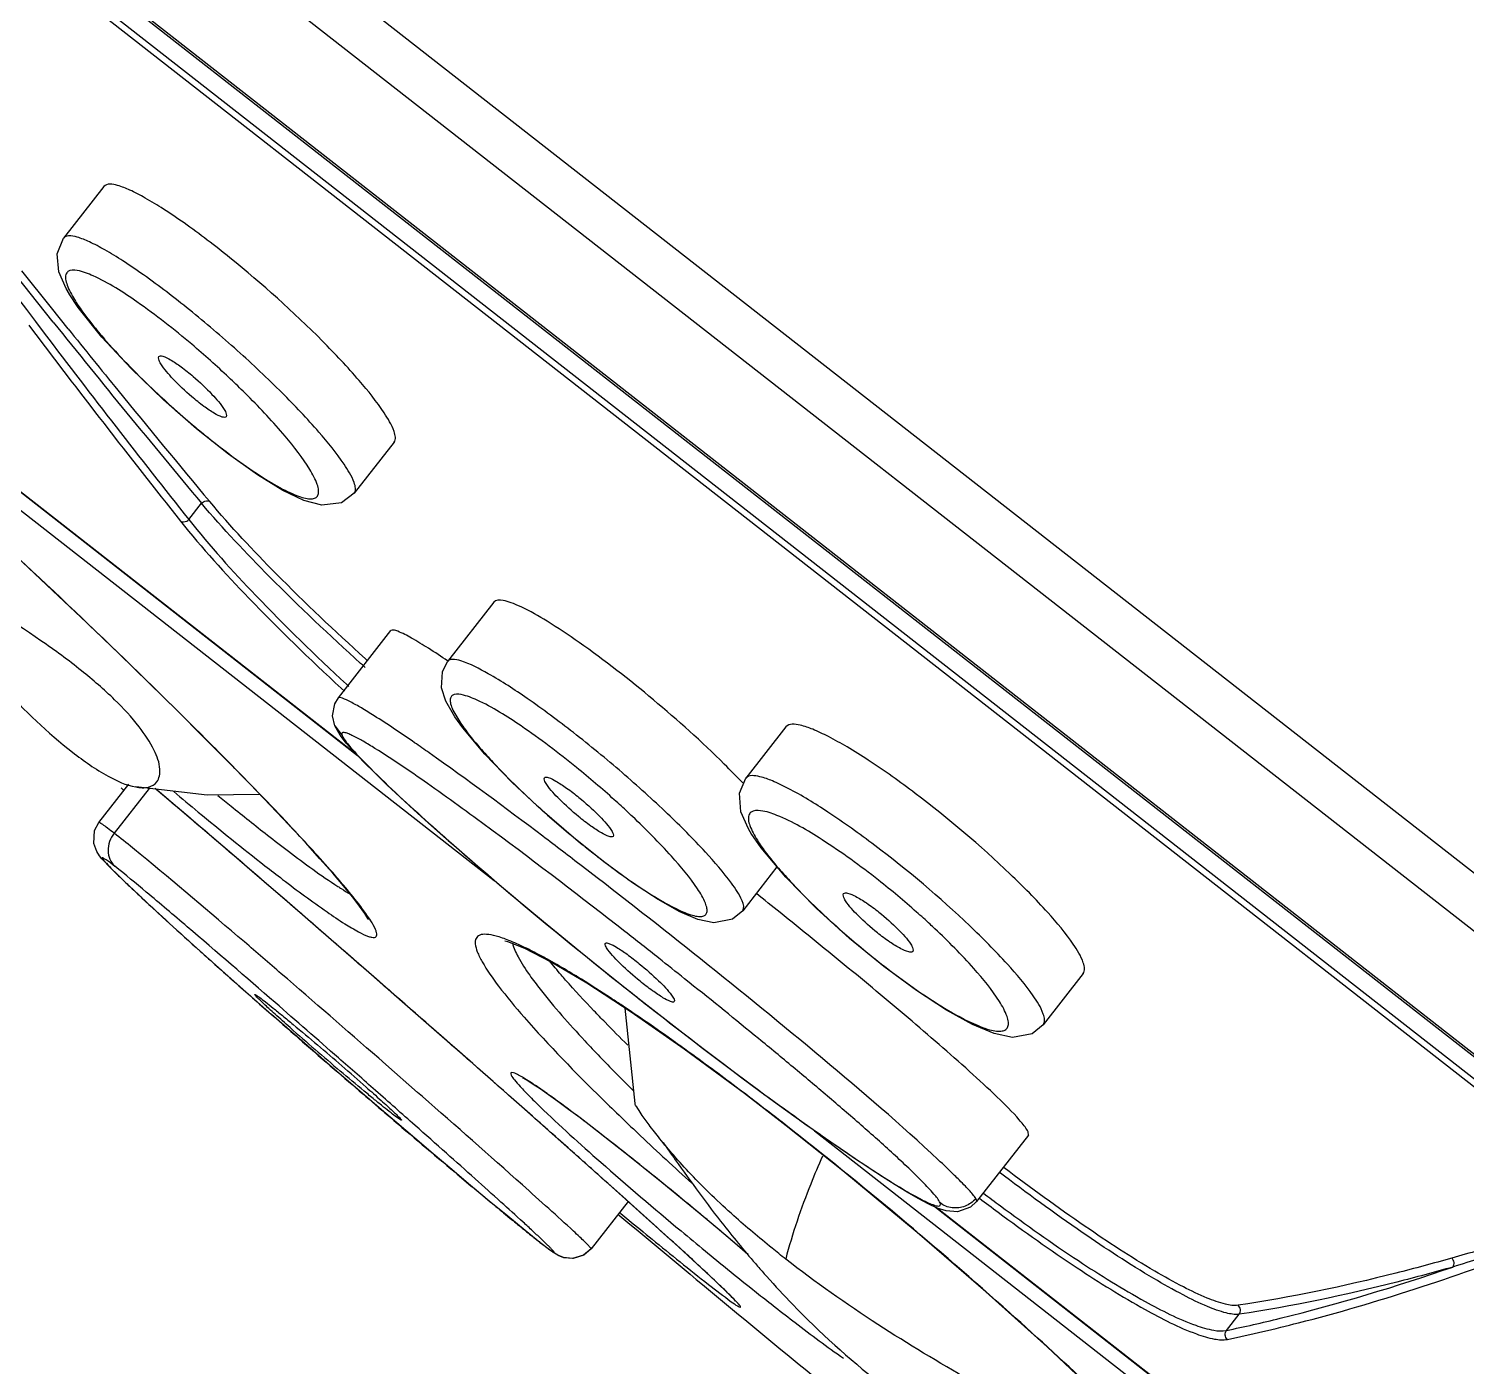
# Model space of a CAD drawing. Header units: millimetres. Extents: x 601 to 1195, y -13 to 407.
# Drawn here: x 1025.34 to 1033.72, y 290.3 to 298.09 of the extents above; entities that cross this region are included whole.
import ezdxf

# ---------------------------------------------------------------- set-up
doc = ezdxf.new("R2010")
doc.units = ezdxf.units.MM
doc.header["$LTSCALE"] = 0.1

msp = doc.modelspace()

# ---------------------------------------------------------------- linework, layer by layer
for p, q in [((1064.1117, 269.4663), (1007.5154, 313.6841)), ((1063.9472, 269.2558), (1007.2641, 313.5415)), ((1062.1848, 269.9169), (1008.2817, 312.0306)), ((1008.1813, 311.9199), (1062.093, 269.7994)), ((1008.3186, 311.9882), (1062.1782, 269.9085)), ((1008.4317, 311.7709), (1061.9467, 269.9604)), ((1021.718, 298.0837), (1028.0567, 293.1314)), ((1022.0873, 297.901), (1027.26, 293.8596)), ((1027.2543, 293.8656), (1022.1526, 297.8515)), ((1025.7807, 297.1742), (1025.5467, 296.8747)), ((1025.5467, 296.8747), (1025.5465, 296.8744)), ((1025.4759, 296.4674), (1025.3041, 296.6832)), ((1025.5614, 296.5809), (1025.519, 296.6781)), ((1025.4415, 296.4407), (1025.2696, 296.6565)), ((1025.5807, 296.5477), (1025.5614, 296.5809)), ((1025.4858, 296.3853), (1025.4415, 296.4407)), ((1025.5727, 296.3466), (1025.4759, 296.4674)), ((1026.3219, 295.7639), (1026.1292, 295.9328)), ((1027.4728, 295.6854), (1027.2408, 295.3884)), ((1026.2761, 295.2349), (1026.3501, 295.3295)), ((1027.2406, 295.3882), (1027.1657, 295.3317)), ((1027.2406, 295.3882), (1027.2408, 295.3884)), ((1028.0543, 294.7536), (1027.7846, 294.4085)), ((1027.1478, 294.1952), (1027.4544, 294.5876)), ((1027.3184, 294.4111), (1027.3032, 294.4248)), ((1027.7846, 294.4085), (1027.7846, 294.4084)), ((1027.2878, 294.3878), (1027.2779, 294.3968)), ((1027.3043, 294.3729), (1027.2878, 294.3878)), ((1027.1643, 294.2519), (1027.183, 294.2347)), ((1027.195, 294.275), (1027.2084, 294.2626)), ((1026.2245, 294.1061), (1026.1873, 294.1428)), ((1027.1277, 294.0323), (1027.1147, 294.0918)), ((1027.8277, 294.0843), (1027.8183, 294.0987)), ((1027.1575, 293.9792), (1027.1277, 294.0324)), ((1027.1277, 294.0323), (1027.1693, 293.9764)), ((1029.7567, 294.0263), (1029.5231, 293.7274)), ((1025.7519, 293.4693), (1025.9259, 293.6921)), ((1026.0447, 293.6674), (1025.8413, 293.4071)), ((1026.3838, 293.6283), (1025.9669, 293.6764)), ((1026.1723, 293.5892), (1026.0854, 293.6627)), ((1026.7521, 293.5693), (1026.6335, 293.6924)), ((1029.5231, 293.7274), (1029.5229, 293.7271)), ((1026.6901, 293.6336), (1026.3838, 293.6283)), ((1026.8595, 293.4558), (1026.7521, 293.5693)), ((1028.5176, 293.3815), (1028.3357, 293.5386)), ((1029.5377, 293.4328), (1029.4941, 293.532)), ((1026.9557, 293.3521), (1026.8595, 293.4558)), ((1029.5583, 293.3984), (1029.5377, 293.4328)), ((1028.6956, 293.2397), (1028.5176, 293.3815)), ((1029.7043, 293.211), (1029.5044, 292.9551)), ((1026.0312, 293.0036), (1025.9511, 293.0785)), ((1026.1231, 292.9187), (1026.0312, 293.0036)), ((1027.1056, 292.7867), (1026.8785, 292.9835)), ((1026.2268, 292.8242), (1026.1231, 292.9187)), ((1029.5043, 292.955), (1029.5044, 292.9551)), ((1026.3422, 292.72), (1026.2268, 292.8242)), ((1027.3251, 292.5956), (1027.1056, 292.7867)), ((1030.3267, 292.6315), (1030.1273, 292.7944)), ((1026.4691, 292.6064), (1026.3422, 292.72)), ((1026.6077, 292.4834), (1026.4691, 292.6064)), ((1027.5361, 292.4113), (1027.3251, 292.5956)), ((1028.7895, 292.5284), (1028.6722, 292.6222)), ((1031.489, 292.5891), (1031.2565, 292.2915)), ((1026.7583, 292.3507), (1026.6077, 292.4834)), ((1028.8552, 292.3653), (1028.5959, 292.5339)), ((1028.9104, 292.4327), (1028.7895, 292.5284)), ((1029.1933, 292.5371), (1029.1656, 292.5592)), ((1027.7382, 292.2343), (1027.5361, 292.4113)), ((1028.8079, 292.3992), (1028.7937, 292.4087)), ((1029.0329, 292.3367), (1028.9104, 292.4327)), ((1026.9212, 292.2082), (1026.7583, 292.3507)), ((1028.8768, 291.8322), (1028.8202, 292.388)), ((1029.1638, 292.1497), (1028.8552, 292.3653)), ((1027.9308, 292.0652), (1027.7382, 292.2343)), ((1031.2564, 292.2913), (1031.1913, 292.2387)), ((1031.2564, 292.2913), (1031.2565, 292.2915)), ((1027.097, 292.0554), (1026.9212, 292.2082)), ((1027.4252, 292.0589), (1027.3829, 292.0959)), ((1027.61, 291.8971), (1027.4252, 292.0589)), ((1028.1133, 291.9043), (1027.9308, 292.0652)), ((1027.2861, 291.8923), (1027.097, 292.0554)), ((1027.6379, 291.8727), (1027.61, 291.8971)), ((1028.2855, 291.7522), (1028.1133, 291.9043)), ((1028.2486, 291.785), (1028.1398, 291.8812)), ((1027.4376, 291.7625), (1027.4471, 291.7543)), ((1028.4469, 291.6092), (1028.2855, 291.7522)), ((1030.0873, 291.4408), (1029.7585, 291.7025)), ((1029.9233, 291.673), (1037.2456, 285.9522)), ((1031.1696, 291.647), (1030.868, 291.261)), ((1031.1695, 291.6471), (1031.1674, 291.6679)), ((1028.6682, 291.4123), (1028.4469, 291.6092)), ((1027.8279, 291.4315), (1027.8408, 291.4206)), ((1028.8015, 291.2932), (1028.6682, 291.4123)), ((1028.8366, 291.2617), (1028.6213, 290.9861)), ((1028.9232, 291.184), (1028.8015, 291.2932)), ((1028.8511, 291.249), (1028.8225, 291.2746)), ((1030.6386, 291.2234), (1030.586, 291.2476)), ((1030.6277, 291.2284), (1036.6437, 286.5283)), ((1036.6415, 286.5315), (1030.6325, 291.2263)), ((1030.868, 291.261), (1030.8323, 291.2277)), ((1028.1102, 291.196), (1028.1482, 291.1647)), ((1028.7878, 291.1965), (1028.7933, 291.1919)), ((1028.7933, 291.1919), (1028.8399, 291.1536)), ((1029.0327, 291.0851), (1028.9232, 291.184)), ((1029.1299, 290.9968), (1029.0327, 291.0851)), ((1028.3381, 291.0113), (1028.334, 291.0146)), ((1029.2147, 290.9192), (1029.1299, 290.9968)), ((1029.2872, 290.8522), (1029.2147, 290.9192)), ((1029.3477, 290.7954), (1029.2872, 290.8522)), ((1029.3736, 290.7708), (1029.3477, 290.7954)), ((1029.4631, 290.681), (1029.4566, 290.6883)), ((1032.3236, 290.5101), (1032.3975, 290.6047))]:
    msp.add_line(p, q)
for points in [[(1025.519, 296.6781), (1025.5088, 296.7832), (1025.5465, 296.8744)], [(1025.7702, 296.2976), (1025.6317, 296.4709), (1025.5797, 296.5493)], [(1026.6335, 293.6924), (1026.5037, 293.8251), (1026.3626, 293.9674), (1026.21, 294.1193), (1026.0457, 294.2808), (1025.8697, 294.4519), (1025.6819, 294.6324), (1025.4824, 294.8219), (1025.2714, 295.02), (1025.0495, 295.2261), (1024.8173, 295.4389), (1024.5761, 295.657), (1024.3281, 295.8781), (1024.0761, 296.0989), (1023.8243, 296.3152)], [(1026.1292, 295.9328), (1025.9409, 296.1142), (1025.7702, 296.2976)], [(1026.825, 295.4046), (1026.6773, 295.4951), (1026.5074, 295.6162), (1026.3219, 295.7639)], [(1027.1657, 295.3317), (1027.0518, 295.3182), (1026.9465, 295.3465), (1026.825, 295.4046)], [(1027.7497, 294.2548), (1027.7539, 294.3483), (1027.7846, 294.4084)], [(1027.8183, 294.0987), (1027.7748, 294.177), (1027.7497, 294.2548)], [(1027.1147, 294.0918), (1027.1279, 294.1619), (1027.1478, 294.1952)], [(1028.0015, 293.8679), (1027.8725, 294.0217), (1027.827, 294.0854)], [(1027.36, 293.758), (1027.2959, 293.822), (1027.2402, 293.8804), (1027.1939, 293.9324), (1027.1575, 293.9792)], [(1028.3357, 293.5386), (1028.1599, 293.7037), (1028.0015, 293.8679)], [(1028.6722, 292.6222), (1028.5591, 292.7136), (1028.4498, 292.8029), (1028.3438, 292.8902), (1028.2407, 292.976), (1028.1401, 293.0605), (1028.0417, 293.1441), (1027.9456, 293.2266), (1027.8519, 293.3079), (1027.761, 293.3879), (1027.673, 293.4664), (1027.5883, 293.543), (1027.5073, 293.6176), (1027.4309, 293.6895), (1027.36, 293.758)], [(1029.4941, 293.532), (1029.4856, 293.6411), (1029.5229, 293.7271)], [(1026.8785, 292.9835), (1026.6453, 293.1848), (1026.5272, 293.2863), (1026.4085, 293.388), (1026.29, 293.4892), (1026.1723, 293.5892)], [(1025.8542, 293.1715), (1025.8284, 293.197), (1025.806, 293.2198), (1025.7867, 293.24), (1025.7703, 293.2583), (1025.7557, 293.2761), (1025.7399, 293.3002), (1025.7225, 293.348), (1025.7271, 293.4224), (1025.7519, 293.4693)], [(1029.7549, 293.1507), (1029.6113, 293.3218), (1029.5572, 293.4001)], [(1027.3237, 292.9017), (1027.3188, 292.9112), (1027.3013, 292.9398), (1027.2716, 292.9819), (1027.2305, 293.0356), (1027.1783, 293.0997), (1027.1151, 293.174), (1027.0409, 293.2581), (1026.9557, 293.3521)], [(1029.0112, 293.0208), (1028.8618, 293.1186), (1028.6956, 293.2397)], [(1025.9511, 293.0785), (1025.9156, 293.1121), (1025.8833, 293.1432), (1025.8542, 293.1715)], [(1030.1273, 292.7944), (1029.932, 292.9709), (1029.7549, 293.1507)], [(1029.3372, 292.8852), (1029.2423, 292.9053), (1029.138, 292.9499), (1029.0112, 293.0208)], [(1029.5044, 292.955), (1029.4443, 292.9058), (1029.3372, 292.8852)], [(1028.5959, 292.5339), (1028.3889, 292.656), (1028.235, 292.7345), (1028.1356, 292.7734), (1028.1187, 292.7781)], [(1030.8447, 292.2922), (1030.6931, 292.3761), (1030.5182, 292.4904), (1030.3267, 292.6315)], [(1030.463, 291.3156), (1030.3935, 291.3577), (1030.3196, 291.4044), (1030.2415, 291.4551), (1030.1599, 291.5095), (1030.0748, 291.5674), (1029.9868, 291.6283), (1029.8959, 291.6923), (1029.8022, 291.7592), (1029.7053, 291.8293), (1029.6046, 291.903), (1029.4996, 291.9808), (1029.3897, 292.0632), (1029.2745, 292.1505), (1029.1549, 292.2421), (1029.0329, 292.3367)], [(1031.1913, 292.2387), (1031.0776, 292.2177), (1030.9693, 292.24), (1030.8447, 292.2922)], [(1029.7585, 291.7025), (1029.5143, 291.8905), (1029.1638, 292.1497)], [(1028.8171, 291.5459), (1028.7016, 291.6367), (1028.6276, 291.6939), (1028.5565, 291.7482), (1028.4894, 291.7984), (1028.4277, 291.8438), (1028.3724, 291.8834), (1028.3242, 291.917), (1028.2838, 291.944), (1028.2519, 291.9642), (1028.2291, 291.9775), (1028.2238, 291.9804)], [(1027.488, 291.7193), (1027.3856, 291.8069), (1027.2861, 291.8923)], [(1028.3382, 291.0112), (1028.3228, 291.0234), (1028.236, 291.0929), (1028.135, 291.1755), (1028.0277, 291.2643), (1027.9186, 291.3553), (1027.8093, 291.447), (1027.7005, 291.5388), (1027.5932, 291.6298), (1027.488, 291.7193)], [(1029.1423, 291.2831), (1029.0333, 291.3723), (1028.9245, 291.4603), (1028.8171, 291.5459)], [(1031.2782, 290.4143), (1030.9221, 290.7349), (1030.5219, 291.0808), (1030.0873, 291.4408)], [(1030.586, 291.2476), (1030.5275, 291.2786), (1030.463, 291.3156)], [(1029.5352, 290.9528), (1029.4587, 291.0183), (1029.3561, 291.1052), (1029.2503, 291.1937), (1029.1423, 291.2831)], [(1030.8323, 291.2277), (1030.7566, 291.2006), (1030.6905, 291.2061), (1030.6386, 291.2234)], [(1028.6213, 290.986), (1028.5772, 290.9479), (1028.5131, 290.9286), (1028.4596, 290.9344), (1028.4269, 290.9479), (1028.4068, 290.9602), (1028.3871, 290.974), (1028.3625, 290.9924), (1028.3381, 291.0113)], [(1028.6213, 290.9861), (1028.5793, 290.9492), (1028.5162, 290.9288), (1028.4625, 290.9336), (1028.4289, 290.9469)], [(1029.4566, 290.6883), (1029.4467, 290.6987), (1029.4332, 290.7126), (1029.4164, 290.7293), (1029.3965, 290.7488), (1029.3736, 290.7708)], [(1031.8466, 289.87), (1031.5864, 290.1252), (1031.2782, 290.4143)]]:
    msp.add_lwpolyline(points)
for centre, radius, start, end in [((918.3012, 98.9997), 246.2636, 53.257201, 66.78807), ((1074.5453, 333.5439), 61.6242, 214.591327, 217.160286), ((1073.588, 332.8549), 60.4893, 217.101134, 218.468484), ((1077.6561, 338.2069), 66.8639, 218.716934, 219.886154), ((1077.8206, 338.3104), 67.0135, 218.770297, 219.164765), ((1073.6115, 332.8448), 60.4577, 217.166838, 218.468615), ((1022.8099, 292.1359), 5.395, 46.71093, 49.78267), ((1022.9812, 292.3166), 5.146, 45.42997, 46.71977), ((1077.6071, 338.1362), 66.7379, 219.164549, 219.88669), ((1029.7874, 299.9155), 5.4056, 226.7137, 229.77841), ((1023.1525, 292.4911), 4.9015, 44.9749, 45.42511), ((1029.5974, 299.6906), 5.1112, 229.77717, 230.8148), ((1003.5736, 271.209), 32.2077, 44.67077, 45.3097), ((1007.1926, 274.7888), 27.1174, 44.3451, 44.66756), ((1010.284, 277.8067), 22.7971, 43.90303, 44.35166), ((1024.8541, 289.2618), 5.8364, 48.0433, 50.88287), ((1026.1227, 290.483), 4.6682, 43.57264, 45.45315), ((1129.6089, 411.7173), 157.1438, 228.694103, 228.700833), ((1012.5546, 279.9919), 19.6458, 43.58618, 43.90308), ((1025.038, 289.4655), 5.562, 46.95157, 48.04951), ((1014.3459, 281.6971), 17.1727, 43.28543, 43.58578), ((1032.2496, 297.8859), 5.8477, 228.04443, 230.87746), ((1025.205, 289.6448), 5.3169, 46.5405, 46.94786), ((1015.5757, 282.8562), 15.4827, 43.10592, 43.2833), ((1032.0574, 297.6493), 5.5428, 230.87528, 231.83408), ((1031.9187, 297.4733), 5.3187, 231.83697, 232.22164), ((999.5755, 255.4762), 47.5898, 51.41185, 52.46367), ((1027.1261, 289.1143), 5.1185, 48.49565, 51.73234), ((998.5072, 254.0771), 49.8506, 51.23212, 51.43532), ((1027.2872, 289.2956), 4.876, 47.26038, 48.50212), ((1000.6829, 256.8466), 45.68, 51.6658, 51.9816), ((1033.472, 296.688), 5.1305, 228.48036, 231.70568), ((1027.4306, 289.4513), 4.6643, 46.78995, 47.25631), ((908.1582, 155.9207), 181.3307, 48.572455, 48.978385), ((1026.5802, 289.4425), 3.6913, 60.34064, 61.28604), ((1000.907, 257.129), 45.3194, 51.42474, 51.66662), ((1033.3092, 296.4813), 4.8674, 231.70226, 232.8411), ((946.234, 199.1692), 123.3715, 48.870654, 49.219742), ((1047.4982, 316.0399), 30.0453, 231.48328, 231.96681), ((945.3398, 198.7739), 124.105, 48.761662, 48.988369), ((1023.0431, 283.7848), 10.3654, 55.90169, 56.20968), ((1069.2585, 340.755), 64.4146, 228.713571, 229.146409), ((1022.4957, 282.9773), 11.341, 55.36591, 55.89843), ((1021.2285, 281.1505), 13.5642, 54.46059, 55.3474), ((1040.3798, 307.6052), 20.4362, 228.60468, 229.69071), ((1036.3557, 299.8067), 10.7166, 224.42455, 225.42417), ((1013.8217, 276.6275), 20.3971, 48.60344, 49.65557), ((1035.1133, 298.2812), 8.924, 222.97341, 224.6326), ((1020.2358, 279.7586), 15.2738, 54.08349, 54.46525), ((937.4154, 189.7246), 136.1335, 48.64328, 48.76431), ((1018.5953, 277.5098), 18.0574, 52.91169, 54.05353), ((1072.6256, 344.6356), 69.5523, 229.139501, 229.321243), ((1037.2018, 300.323), 11.8447, 224.56344, 225.27042), ((948.8674, 202.7228), 118.8101, 48.498737, 48.646918), ((1026.5527, 289.3484), 3.1212, 55.15952, 56.04447), ((1017.1862, 275.6406), 20.3983, 52.57187, 52.92064), ((1073.175, 345.2745), 70.395, 229.321008, 229.479009), ((1023.8863, 285.618), 7.7068, 53.42258, 53.7985), ((1023.042, 284.4799), 9.1239, 53.10914, 53.42383), ((1039.6669, 303.052), 15.6801, 225.55175, 226.68067), ((1016.3704, 274.5757), 21.7397, 51.99723, 52.5704), ((1068.2538, 339.4957), 62.8047, 229.477993, 229.933468), ((935.2585, 186.5954), 140.3995, 48.392448, 48.522545), ((1020.709, 281.3898), 12.9958, 52.16907, 53.06086), ((1019.0197, 279.2086), 15.7547, 51.99919, 52.18223), ((1042.7604, 306.3208), 20.1806, 226.65784, 227.81286), ((955.4627, 209.3368), 109.9794, 48.258157, 48.39559), ((1056.8971, 325.9968), 45.164, 229.95784, 230.32027), ((972.1493, 228.0331), 84.9196, 48.135272, 48.260347), ((1038.6308, 301.526), 12.8068, 232.91081, 233.46529), ((1047.7209, 314.953), 30.8055, 230.34043, 230.46127), ((1013.5636, 272.3463), 24.5217, 49.35771, 50.3334), ((1038.8955, 301.8558), 13.2668, 232.85766, 233.44092), ((1040.3169, 305.963), 19.1589, 230.56915, 230.84527), ((1129.6089, 411.7173), 157.1438, 230.084915, 230.618586), ((1036.3533, 301.1007), 12.8858, 230.86046, 231.00702), ((1033.5795, 297.671), 8.4749, 230.99241, 231.57225), ((1045.3531, 310.5229), 25.3051, 230.1709, 230.58284), ((1034.6304, 295.2515), 6.6678, 218.24381, 220.91057), ((1031.0382, 294.4744), 4.3912, 231.6254, 231.98878), ((1044.1806, 309.0932), 23.4562, 230.57815, 231.41564), ((1034.0614, 294.7666), 5.9202, 220.97066, 221.7364), ((1041.9531, 306.3137), 19.8942, 231.43785, 231.60156), ((1040.7373, 304.7773), 17.9349, 231.59693, 231.9945)]:
    msp.add_arc(centre, radius, start, end)
for points, knots in [([(1027.4149, 295.856), (1027.3712, 295.9223), (1027.2554, 296.0659), (1026.9634, 296.3758), (1026.621, 296.6824), (1026.3021, 296.9272), (1026.1348, 297.0408), (1026.0303, 297.105), (1025.9388, 297.1525), (1025.8652, 297.1827), (1025.7973, 297.1955), (1025.7809, 297.1744)], [0, 0, 0, 0, 0.111211, 0.257771, 0.596824, 0.753745, 0.821442, 0.879607, 0.926888, 0.962491, 1, 1, 1, 1]), ([(1027.1813, 295.5571), (1027.1371, 295.6228), (1027.0204, 295.7655), (1026.8115, 295.9856), (1026.559, 296.2231), (1026.2897, 296.4527), (1026.0653, 296.6247), (1025.8988, 296.7385), (1025.7936, 296.8031), (1025.705, 296.8507), (1025.6341, 296.8788), (1025.5829, 296.8916), (1025.5531, 296.8829), (1025.5467, 296.8747)], [0, 0, 0, 0, 0.111044, 0.257488, 0.425074, 0.596408, 0.753202, 0.820853, 0.878939, 0.926153, 0.961623, 0.985388, 1, 1, 1, 1]), ([(1025.7191, 296.6542), (1025.6894, 296.6676), (1025.6449, 296.6861), (1025.578, 296.6908), (1025.5571, 296.6606), (1025.5577, 296.6319), (1025.5675, 296.5969), (1025.5791, 296.5717), (1025.5863, 296.5577)], [0, 0, 0, 0, 0.345937, 0.539742, 0.613871, 0.706661, 0.833761, 1, 1, 1, 1]), ([(1026.1873, 294.1428), (1025.7538, 294.5707), (1024.8588, 295.4151), (1023.9369, 296.231), (1023.4555, 296.6237)], [0, 0, 0, 0, 0.495062, 1, 1, 1, 1]), ([(1026.2934, 296.2556), (1026.1907, 296.3424), (1026.0068, 296.4859), (1025.8093, 296.6135), (1025.7191, 296.6542)], [0, 0, 0, 0, 0.57623, 1, 1, 1, 1]), ([(1025.6096, 296.5164), (1025.6168, 296.5045), (1025.6516, 296.4504), (1025.6907, 296.3992), (1025.7224, 296.3601)], [0, 0, 0, 0, 0.216738, 1, 1, 1, 1]), ([(1025.7224, 296.3601), (1025.7467, 296.3301), (1025.8596, 296.1974), (1025.9824, 296.0735), (1026.0811, 295.9805)], [0, 0, 0, 0, 0.221671, 1, 1, 1, 1]), ([(1026.1135, 296.1421), (1026.1084, 296.1504), (1026.1012, 296.1626), (1026.0985, 296.18), (1026.1017, 296.1841)], [0, 0, 0, 0, 0.651208, 1, 1, 1, 1]), ([(1026.1017, 296.1841), (1026.1064, 296.1901), (1026.1367, 296.1845), (1026.1753, 296.1624), (1026.2366, 296.122), (1026.2788, 296.0878), (1026.3016, 296.0683)], [0, 0, 0, 0, 0.095937, 0.30507, 0.618715, 1, 1, 1, 1]), ([(1026.2933, 295.9505), (1026.2551, 295.9831), (1026.1916, 296.0435), (1026.133, 296.11), (1026.1135, 296.1421)], [0, 0, 0, 0, 0.571965, 1, 1, 1, 1]), ([(1026.3016, 296.0683), (1026.34, 296.0355), (1026.4039, 295.9748), (1026.4628, 295.9081), (1026.4824, 295.8758)], [0, 0, 0, 0, 0.57186, 1, 1, 1, 1]), ([(1026.4942, 295.8337), (1026.4895, 295.8277), (1026.459, 295.8334), (1026.4202, 295.8557), (1026.3585, 295.8964), (1026.3162, 295.9309), (1026.2933, 295.9505)], [0, 0, 0, 0, 0.095906, 0.305219, 0.618976, 1, 1, 1, 1]), ([(1026.9812, 295.5264), (1026.9394, 295.5951), (1026.8234, 295.7431), (1026.6955, 295.8799), (1026.62, 295.9555)], [0, 0, 0, 0, 0.429234, 1, 1, 1, 1]), ([(1026.4824, 295.8758), (1026.4875, 295.8675), (1026.4947, 295.8553), (1026.4974, 295.8378), (1026.4942, 295.8337)], [0, 0, 0, 0, 0.651236, 1, 1, 1, 1]), ([(1027.4726, 295.6851), (1027.4853, 295.7014), (1027.4687, 295.7739), (1027.4374, 295.8218), (1027.4149, 295.856)], [0, 0, 0, 0, 0.335984, 1, 1, 1, 1]), ([(1026.368, 295.7289), (1026.4229, 295.6841), (1026.5282, 295.6019), (1026.6798, 295.4956), (1026.7954, 295.4256), (1026.8756, 295.3862), (1026.9236, 295.3672), (1026.9633, 295.3566), (1026.9947, 295.3542), (1027.0195, 295.3614), (1027.0332, 295.3814), (1027.0335, 295.4085), (1027.02, 295.4593), (1026.9983, 295.4984), (1026.9812, 295.5264)], [0, 0, 0, 0, 0.226014, 0.426207, 0.590348, 0.656559, 0.71136, 0.754721, 0.787256, 0.811344, 0.832822, 0.859336, 0.895309, 1, 1, 1, 1]), ([(1027.2408, 295.3884), (1027.2533, 295.4044), (1027.2353, 295.4763), (1027.204, 295.5232), (1027.1813, 295.5571)], [0, 0, 0, 0, 0.33286, 1, 1, 1, 1]), ([(1026.3501, 295.3295), (1026.3533, 295.333), (1026.3663, 295.344), (1026.3882, 295.3463), (1026.3982, 295.3391)], [0, 0, 0, 0, 0.280095, 1, 1, 1, 1]), ([(1027.2779, 294.3968), (1027.097, 294.5605), (1026.7781, 294.8619), (1026.4755, 295.1805), (1026.3501, 295.3295)], [0, 0, 0, 0, 0.556033, 1, 1, 1, 1]), ([(1027.3032, 294.4248), (1027.1267, 294.5852), (1026.8154, 294.8806), (1026.5203, 295.1929), (1026.3982, 295.3391)], [0, 0, 0, 0, 0.555918, 1, 1, 1, 1]), ([(1026.2279, 295.2255), (1026.2379, 295.2183), (1026.2598, 295.2206), (1026.2729, 295.2314), (1026.2761, 295.2349)], [0, 0, 0, 0, 0.720747, 1, 1, 1, 1]), ([(1026.2279, 295.2255), (1026.3524, 295.0688), (1026.6566, 294.7354), (1026.9802, 294.4217), (1027.1643, 294.2519)], [0, 0, 0, 0, 0.444191, 1, 1, 1, 1]), ([(1026.2761, 295.2349), (1026.398, 295.0803), (1026.6964, 294.7514), (1027.0142, 294.4423), (1027.195, 294.275)], [0, 0, 0, 0, 0.444245, 1, 1, 1, 1]), ([(1026.0895, 293.7056), (1026.1052, 293.7257), (1026.115, 293.7956), (1026.0714, 293.9067), (1025.9806, 294.0436), (1025.8362, 294.1981), (1025.6433, 294.3646), (1025.3194, 294.6014), (1025.0506, 294.7665), (1024.8648, 294.879)], [0, 0, 0, 0, 0.043377, 0.108213, 0.200346, 0.320278, 0.465689, 0.631778, 1, 1, 1, 1]), ([(1024.7597, 294.7445), (1024.8997, 294.5779), (1025.1619, 294.2733), (1025.4529, 293.9933), (1025.5983, 293.8797)], [0, 0, 0, 0, 0.541118, 1, 1, 1, 1]), ([(1029.3974, 293.81), (1029.265, 293.9405), (1028.9906, 294.1865), (1028.6421, 294.4602), (1028.3799, 294.635), (1028.2474, 294.7116), (1028.1587, 294.7496), (1028.1087, 294.7656), (1028.0654, 294.768), (1028.0543, 294.7537)], [0, 0, 0, 0, 0.334364, 0.662126, 0.796718, 0.9002, 0.938525, 0.96749, 1, 1, 1, 1]), ([(1027.7849, 294.411), (1027.7478, 294.4359), (1027.678, 294.4817), (1027.5829, 294.5405), (1027.513, 294.5768), (1027.4745, 294.5916), (1027.4575, 294.5913), (1027.4546, 294.5874)], [0, 0, 0, 0, 0.352807, 0.658764, 0.88911, 0.961458, 1, 1, 1, 1]), ([(1029.4389, 293.1161), (1029.3926, 293.1799), (1029.2719, 293.3184), (1029.058, 293.5326), (1028.8008, 293.7643), (1028.5279, 293.9889), (1028.2681, 294.1823), (1028.0508, 294.3244), (1027.9021, 294.4007), (1027.8203, 294.4233), (1027.7907, 294.4163), (1027.7847, 294.4085)], [0, 0, 0, 0, 0.110811, 0.257457, 0.425389, 0.597027, 0.754062, 0.879984, 0.962618, 0.986143, 1, 1, 1, 1]), ([(1027.3559, 294.0916), (1027.3315, 294.107), (1027.2861, 294.1348), (1027.2254, 294.1694), (1027.1821, 294.1901), (1027.1591, 294.1976), (1027.1496, 294.1974), (1027.1478, 294.1952)], [0, 0, 0, 0, 0.36787, 0.676396, 0.897852, 0.964709, 1, 1, 1, 1]), ([(1027.9565, 294.1825), (1027.9269, 294.1959), (1027.8836, 294.2138), (1027.8176, 294.2216), (1027.7977, 294.1924), (1027.8, 294.165), (1027.8114, 294.1316), (1027.824, 294.1074), (1027.8317, 294.094)], [0, 0, 0, 0, 0.352946, 0.545139, 0.615263, 0.705342, 0.832033, 1, 1, 1, 1]), ([(1028.5363, 293.79), (1028.4318, 293.875), (1028.2453, 294.0156), (1028.0467, 294.1415), (1027.9565, 294.1825)], [0, 0, 0, 0, 0.576204, 1, 1, 1, 1]), ([(1027.6777, 293.8749), (1027.6493, 293.8948), (1027.5432, 293.9688), (1027.436, 294.0412), (1027.3559, 294.0916)], [0, 0, 0, 0, 0.267946, 1, 1, 1, 1]), ([(1027.3612, 293.9015), (1027.3387, 293.9155), (1027.2963, 293.9409), (1027.2462, 293.9691), (1027.2092, 293.9851), (1027.1907, 293.9934), (1027.1681, 293.9942), (1027.1672, 293.9873)], [0, 0, 0, 0, 0.366277, 0.677494, 0.803589, 0.902798, 1, 1, 1, 1]), ([(1027.8556, 294.0555), (1027.8632, 294.0441), (1027.8997, 293.9922), (1027.9399, 293.9431), (1027.9724, 293.9055)], [0, 0, 0, 0, 0.216136, 1, 1, 1, 1]), ([(1031.4312, 292.7599), (1031.3868, 292.8254), (1031.2681, 292.9665), (1030.9689, 293.269), (1030.6176, 293.5654), (1030.2909, 293.7996), (1030.1198, 293.907), (1030.0126, 293.9674), (1029.9191, 294.0113), (1029.8425, 294.0389), (1029.7737, 294.0482), (1029.7567, 294.0264)], [0, 0, 0, 0, 0.110792, 0.257078, 0.59561, 0.752163, 0.819735, 0.877873, 0.925276, 0.96119, 1, 1, 1, 1]), ([(1027.1693, 293.9764), (1027.1706, 293.9733), (1027.1794, 293.9564), (1027.1912, 293.9414), (1027.2009, 293.9294)], [0, 0, 0, 0, 0.181786, 1, 1, 1, 1]), ([(1027.2009, 293.9294), (1027.2098, 293.9184), (1027.2525, 293.8687), (1027.2984, 293.8217), (1027.3348, 293.7854)], [0, 0, 0, 0, 0.215642, 1, 1, 1, 1]), ([(1028.8178, 292.8338), (1028.5642, 293.0321), (1028.1905, 293.3188), (1027.7036, 293.6729), (1027.4727, 293.8322), (1027.3612, 293.9015)], [0, 0, 0, 0, 0.53454, 0.782024, 1, 1, 1, 1]), ([(1027.9724, 293.9055), (1027.9976, 293.8764), (1028.1141, 293.7478), (1028.2396, 293.6276), (1028.3401, 293.5372)], [0, 0, 0, 0, 0.22129, 1, 1, 1, 1]), ([(1025.5983, 293.8797), (1025.664, 293.8283), (1025.779, 293.7468), (1025.9101, 293.6867), (1025.9669, 293.6764)], [0, 0, 0, 0, 0.590887, 1, 1, 1, 1]), ([(1028.5703, 293.2133), (1028.4934, 293.2724), (1028.1989, 293.4968), (1027.9014, 293.7176), (1027.6777, 293.8749)], [0, 0, 0, 0, 0.26162, 1, 1, 1, 1]), ([(1027.3348, 293.7854), (1027.4448, 293.6755), (1027.6787, 293.4604), (1028.1609, 293.0398), (1028.5355, 292.7324), (1028.7877, 292.5317)], [0, 0, 0, 0, 0.242953, 0.496283, 1, 1, 1, 1]), ([(1028.3494, 293.7304), (1028.3539, 293.7362), (1028.384, 293.7292), (1028.4222, 293.708), (1028.4841, 293.6679), (1028.5267, 293.6346), (1028.55, 293.6155)], [0, 0, 0, 0, 0.093645, 0.30328, 0.617802, 1, 1, 1, 1]), ([(1031.1971, 292.4602), (1031.1521, 292.5252), (1031.0327, 292.6655), (1030.7323, 292.9668), (1030.3815, 293.2627), (1030.0201, 293.5213), (1029.8213, 293.6446), (1029.684, 293.7104), (1029.6082, 293.7382), (1029.5399, 293.7489), (1029.5231, 293.7274)], [0, 0, 0, 0, 0.110812, 0.257219, 0.596061, 0.752752, 0.8785, 0.925902, 0.961723, 1, 1, 1, 1]), ([(1025.9669, 293.6764), (1025.9914, 293.6719), (1026.0363, 293.6682), (1026.078, 293.6908), (1026.0895, 293.7056)], [0, 0, 0, 0, 0.570987, 1, 1, 1, 1]), ([(1027.1735, 292.7278), (1027.0811, 292.8082), (1026.7179, 293.1233), (1026.3532, 293.4367), (1026.0795, 293.668)], [0, 0, 0, 0, 0.254761, 1, 1, 1, 1]), ([(1026.1883, 293.6493), (1026.2359, 293.6096), (1026.4116, 293.4639), (1026.5891, 293.3203), (1026.7202, 293.2179)], [0, 0, 0, 0, 0.271259, 1, 1, 1, 1]), ([(1028.3628, 293.6904), (1028.3575, 293.6984), (1028.3501, 293.7096), (1028.3464, 293.7265), (1028.3494, 293.7304)], [0, 0, 0, 0, 0.660378, 1, 1, 1, 1]), ([(1028.5479, 293.504), (1028.509, 293.5358), (1028.4441, 293.5947), (1028.3836, 293.6592), (1028.3628, 293.6904)], [0, 0, 0, 0, 0.572671, 1, 1, 1, 1]), ([(1026.4464, 293.6275), (1026.4717, 293.6068), (1026.5672, 293.5289), (1026.6635, 293.452), (1026.7349, 293.3963)], [0, 0, 0, 0, 0.265137, 1, 1, 1, 1]), ([(1028.55, 293.6155), (1028.5889, 293.5836), (1028.6539, 293.5247), (1028.7146, 293.4601), (1028.7354, 293.4288)], [0, 0, 0, 0, 0.572648, 1, 1, 1, 1]), ([(1028.7488, 293.3888), (1028.7442, 293.383), (1028.714, 293.39), (1028.6758, 293.4113), (1028.6138, 293.4515), (1028.5711, 293.4849), (1028.5479, 293.504)], [0, 0, 0, 0, 0.093673, 0.303386, 0.617926, 1, 1, 1, 1]), ([(1029.241, 293.0831), (1029.1962, 293.1505), (1029.0738, 293.2955), (1028.9407, 293.4297), (1028.8622, 293.5041)], [0, 0, 0, 0, 0.427933, 1, 1, 1, 1]), ([(1029.7037, 293.5111), (1029.6732, 293.5232), (1029.6265, 293.5397), (1029.5593, 293.5412), (1029.5372, 293.5109), (1029.5369, 293.4821), (1029.5464, 293.4474), (1029.5578, 293.4227), (1029.5649, 293.4091)], [0, 0, 0, 0, 0.345864, 0.545575, 0.621933, 0.714086, 0.838222, 1, 1, 1, 1]), ([(1030.2962, 293.133), (1030.19, 293.2167), (1030, 293.3542), (1029.7963, 293.4743), (1029.7037, 293.5111)], [0, 0, 0, 0, 0.575803, 1, 1, 1, 1]), ([(1025.8413, 293.4071), (1025.8285, 293.4171), (1025.8071, 293.4334), (1025.778, 293.4557), (1025.7638, 293.4636), (1025.7532, 293.4711), (1025.7519, 293.4693)], [0, 0, 0, 0, 0.446518, 0.759147, 0.938987, 1, 1, 1, 1]), ([(1025.8413, 293.4071), (1025.8191, 293.3786), (1025.7917, 293.3086), (1025.8207, 293.2364), (1025.8449, 293.2143)], [0, 0, 0, 0, 0.524274, 1, 1, 1, 1]), ([(1025.9923, 293.2857), (1025.9778, 293.2975), (1025.9278, 293.3383), (1025.8775, 293.3788), (1025.8413, 293.4071)], [0, 0, 0, 0, 0.289191, 1, 1, 1, 1]), ([(1027.1779, 293.1038), (1027.1571, 293.1285), (1027.0599, 293.2413), (1026.9592, 293.3511), (1026.8795, 293.4363)], [0, 0, 0, 0, 0.216924, 1, 1, 1, 1]), ([(1028.7354, 293.4288), (1028.7407, 293.4209), (1028.7481, 293.4097), (1028.7518, 293.3927), (1028.7488, 293.3888)], [0, 0, 0, 0, 0.660417, 1, 1, 1, 1]), ([(1026.7349, 293.3963), (1026.7752, 293.3648), (1026.9093, 293.2615), (1027.0458, 293.1609), (1027.145, 293.0969)], [0, 0, 0, 0, 0.302349, 1, 1, 1, 1]), ([(1029.5898, 293.3661), (1029.5971, 293.3545), (1029.6324, 293.3016), (1029.6721, 293.2518), (1029.7043, 293.2139)], [0, 0, 0, 0, 0.216717, 1, 1, 1, 1]), ([(1025.8449, 293.2143), (1025.8283, 293.2273), (1025.8063, 293.2466), (1025.7833, 293.2581), (1025.7738, 293.2668), (1025.7697, 293.2608), (1025.7773, 293.2543), (1025.7837, 293.2442), (1025.8035, 293.2235), (1025.8348, 293.1906), (1025.8828, 293.1438), (1025.9408, 293.0883), (1026.0345, 293.0002), (1026.1688, 292.8766), (1026.3474, 292.7151), (1026.5457, 292.538), (1026.6843, 292.4158), (1026.7562, 292.3526)], [0, 0, 0, 0, 0.044154, 0.055981, 0.061637, 0.063376, 0.068631, 0.077953, 0.090979, 0.126883, 0.174174, 0.230825, 0.295207, 0.443364, 0.61298, 0.799479, 1, 1, 1, 1]), ([(1026.8152, 292.5886), (1026.7437, 292.6503), (1026.471, 292.8846), (1026.1972, 293.1177), (1025.9923, 293.2857)], [0, 0, 0, 0, 0.262901, 1, 1, 1, 1]), ([(1028.6604, 293.2694), (1028.7145, 293.2275), (1028.8175, 293.1508), (1028.9649, 293.0516), (1029.0762, 292.9865), (1029.1529, 292.9499), (1029.1983, 292.9323), (1029.2355, 292.9226), (1029.2645, 292.9205), (1029.2872, 292.9274), (1029.2986, 292.9468), (1029.2969, 292.9722), (1029.2812, 293.0201), (1029.2586, 293.0568), (1029.241, 293.0831)], [0, 0, 0, 0, 0.228763, 0.430066, 0.594133, 0.659957, 0.714178, 0.756747, 0.78825, 0.811123, 0.831602, 0.857751, 0.893892, 1, 1, 1, 1]), ([(1026.779, 292.4206), (1026.6091, 292.5684), (1026.3599, 292.7841), (1026.0482, 293.0483), (1025.9072, 293.1656), (1025.8449, 293.2143)], [0, 0, 0, 0, 0.551131, 0.806516, 1, 1, 1, 1]), ([(1026.7202, 293.2179), (1026.7543, 293.1912), (1026.8732, 293.0993), (1026.9938, 293.0094), (1027.0818, 292.9485)], [0, 0, 0, 0, 0.288043, 1, 1, 1, 1]), ([(1029.7043, 293.2139), (1029.7291, 293.1847), (1029.8446, 293.0556), (1029.9702, 292.936), (1030.0711, 292.8466)], [0, 0, 0, 0, 0.221365, 1, 1, 1, 1]), ([(1027.145, 293.0969), (1027.1514, 293.0927), (1027.1749, 293.0777), (1027.1987, 293.0631), (1027.2163, 293.053)], [0, 0, 0, 0, 0.2731, 1, 1, 1, 1]), ([(1027.2904, 292.9634), (1027.2826, 292.974), (1027.2462, 293.0217), (1027.2081, 293.068), (1027.1779, 293.1038)], [0, 0, 0, 0, 0.219755, 1, 1, 1, 1]), ([(1029.5044, 292.9551), (1029.5163, 292.9702), (1029.4939, 293.0401), (1029.4625, 293.0836), (1029.4389, 293.1161)], [0, 0, 0, 0, 0.324286, 1, 1, 1, 1]), ([(1030.1043, 293.0132), (1030.0991, 293.0214), (1030.0915, 293.0336), (1030.0892, 293.0511), (1030.0925, 293.0553)], [0, 0, 0, 0, 0.646934, 1, 1, 1, 1]), ([(1030.0925, 293.0553), (1030.0973, 293.0615), (1030.1279, 293.0575), (1030.1684, 293.0368), (1030.2313, 292.9987), (1030.2748, 292.9659), (1030.2983, 292.9472)], [0, 0, 0, 0, 0.099073, 0.308643, 0.620839, 1, 1, 1, 1]), ([(1030.2892, 292.8269), (1030.25, 292.8582), (1030.1846, 292.9166), (1030.1243, 292.9815), (1030.1043, 293.0132)], [0, 0, 0, 0, 0.572455, 1, 1, 1, 1]), ([(1027.0818, 292.9485), (1027.1159, 292.9248), (1027.1762, 292.8842), (1027.2566, 292.8361), (1027.3099, 292.8095), (1027.3417, 292.8004), (1027.3572, 292.7989), (1027.369, 292.8038), (1027.373, 292.8156), (1027.3705, 292.8302), (1027.3601, 292.8587), (1027.333, 292.9042), (1027.3065, 292.9417), (1027.2904, 292.9634)], [0, 0, 0, 0, 0.244392, 0.428035, 0.552269, 0.593455, 0.622367, 0.642681, 0.662672, 0.690373, 0.728914, 0.841102, 1, 1, 1, 1]), ([(1031.1167, 291.737), (1031.0762, 291.7835), (1030.9799, 291.8786), (1030.7645, 292.0773), (1030.4669, 292.334), (1030.0978, 292.6412), (1029.8474, 292.8443), (1029.722, 292.945)], [0, 0, 0, 0, 0.10012, 0.219552, 0.476262, 0.738558, 1, 1, 1, 1]), ([(1030.2983, 292.9472), (1030.3377, 292.9159), (1030.4032, 292.8574), (1030.4637, 292.7923), (1030.4838, 292.7605)], [0, 0, 0, 0, 0.572403, 1, 1, 1, 1]), ([(1028.2329, 292.7422), (1028.2027, 292.7567), (1028.1483, 292.7811), (1028.0739, 292.8076), (1028.0171, 292.8191), (1027.9741, 292.8183), (1027.9455, 292.7952), (1027.944, 292.7563), (1027.9585, 292.7105), (1027.9755, 292.6769), (1027.9861, 292.658)], [0, 0, 0, 0, 0.224445, 0.3988, 0.52625, 0.613268, 0.67692, 0.749898, 0.855099, 1, 1, 1, 1]), ([(1030.4956, 292.7184), (1030.4907, 292.7122), (1030.46, 292.7162), (1030.4194, 292.7371), (1030.3564, 292.7752), (1030.3129, 292.8081), (1030.2892, 292.8269)], [0, 0, 0, 0, 0.099079, 0.308754, 0.620997, 1, 1, 1, 1]), ([(1031.0008, 292.4266), (1030.9576, 292.4953), (1030.8365, 292.6423), (1030.7031, 292.7767), (1030.6242, 292.8509)], [0, 0, 0, 0, 0.428395, 1, 1, 1, 1]), ([(1028.163, 292.7669), (1028.1691, 292.7388), (1028.1999, 292.6734), (1028.2387, 292.6141), (1028.2632, 292.5795)], [0, 0, 0, 0, 0.404513, 1, 1, 1, 1]), ([(1028.3536, 292.6798), (1028.3429, 292.6857), (1028.3031, 292.7072), (1028.2627, 292.7279), (1028.2329, 292.7422)], [0, 0, 0, 0, 0.269247, 1, 1, 1, 1]), ([(1028.719, 292.7276), (1028.7135, 292.7351), (1028.7062, 292.7453), (1028.701, 292.7616), (1028.7038, 292.7652)], [0, 0, 0, 0, 0.674152, 1, 1, 1, 1]), ([(1028.7038, 292.7652), (1028.7081, 292.7707), (1028.7377, 292.761), (1028.7743, 292.7403), (1028.8359, 292.6991), (1028.8784, 292.6659), (1028.9016, 292.647)], [0, 0, 0, 0, 0.089419, 0.299415, 0.61567, 1, 1, 1, 1]), ([(1028.9068, 292.5445), (1028.8679, 292.5762), (1028.8026, 292.6343), (1028.7409, 292.6973), (1028.719, 292.7276)], [0, 0, 0, 0, 0.573175, 1, 1, 1, 1]), ([(1030.4838, 292.7605), (1030.489, 292.7523), (1030.4965, 292.7401), (1030.4988, 292.7226), (1030.4956, 292.7184)], [0, 0, 0, 0, 0.646953, 1, 1, 1, 1]), ([(1031.4889, 292.5889), (1031.5019, 292.6055), (1031.4868, 292.6782), (1031.4542, 292.7261), (1031.4312, 292.7599)], [0, 0, 0, 0, 0.339856, 1, 1, 1, 1]), ([(1027.9861, 292.658), (1028.0139, 292.6086), (1028.0924, 292.498), (1028.3201, 292.2255), (1028.5297, 292.0123), (1028.6867, 291.8582)], [0, 0, 0, 0, 0.159706, 0.380486, 1, 1, 1, 1]), ([(1028.4723, 292.5517), (1028.4636, 292.5616), (1028.4315, 292.5986), (1028.4, 292.6362), (1028.3777, 292.6642)], [0, 0, 0, 0, 0.26885, 1, 1, 1, 1]), ([(1028.5644, 292.5564), (1028.5506, 292.5649), (1028.4984, 292.5968), (1028.4458, 292.6279), (1028.4068, 292.6501)], [0, 0, 0, 0, 0.265758, 1, 1, 1, 1]), ([(1028.9016, 292.647), (1028.9406, 292.6153), (1029.0061, 292.557), (1029.0678, 292.4939), (1029.0898, 292.4636)], [0, 0, 0, 0, 0.573148, 1, 1, 1, 1]), ([(1030.6443, 291.5046), (1030.4263, 291.7088), (1029.9661, 292.1018), (1029.4974, 292.4838), (1029.2581, 292.6747)], [0, 0, 0, 0, 0.493816, 1, 1, 1, 1]), ([(1028.2632, 292.5795), (1028.2825, 292.5522), (1028.3825, 292.4194), (1028.4935, 292.2952), (1028.5839, 292.1981)], [0, 0, 0, 0, 0.201677, 1, 1, 1, 1]), ([(1030.3691, 292.6022), (1030.4256, 292.5594), (1030.5338, 292.4811), (1030.6895, 292.3806), (1030.8234, 292.3074), (1030.9194, 292.267), (1030.9809, 292.2536), (1031.0134, 292.2528), (1031.0387, 292.2611), (1031.053, 292.2816), (1031.0538, 292.3093), (1031.0404, 292.3602), (1031.0183, 292.3989), (1031.0008, 292.4266)], [0, 0, 0, 0, 0.224728, 0.423851, 0.587479, 0.708757, 0.752713, 0.78613, 0.811297, 0.833642, 0.860449, 0.896272, 1, 1, 1, 1]), ([(1028.7023, 292.3054), (1028.6806, 292.3276), (1028.6024, 292.4082), (1028.526, 292.4906), (1028.4723, 292.5517)], [0, 0, 0, 0, 0.27582, 1, 1, 1, 1]), ([(1028.7937, 292.4087), (1028.7736, 292.4221), (1028.6978, 292.4723), (1028.6212, 292.5213), (1028.5644, 292.5564)], [0, 0, 0, 0, 0.266007, 1, 1, 1, 1]), ([(1029.105, 292.426), (1029.1007, 292.4205), (1029.071, 292.4303), (1029.0343, 292.451), (1028.9726, 292.4923), (1028.9301, 292.5255), (1028.9068, 292.5445)], [0, 0, 0, 0, 0.089467, 0.299554, 0.615823, 1, 1, 1, 1]), ([(1030.6549, 291.2532), (1030.6471, 291.2726), (1030.6111, 291.3139), (1030.5499, 291.3802), (1030.4703, 291.4572), (1030.3515, 291.5679), (1030.1935, 291.7083), (1029.998, 291.8766), (1029.7985, 292.0444), (1029.5308, 292.2656), (1029.3284, 292.4291), (1029.1933, 292.5371)], [0, 0, 0, 0, 0.032292, 0.08211, 0.140186, 0.202328, 0.332273, 0.465401, 0.599509, 0.733629, 1, 1, 1, 1]), ([(1026.8664, 292.2747), (1026.8373, 292.3004), (1026.7961, 292.3371), (1026.7453, 292.3833), (1026.715, 292.4112), (1026.6922, 292.4333), (1026.6737, 292.4506), (1026.6667, 292.4602), (1026.6594, 292.4666), (1026.6605, 292.468)], [0, 0, 0, 0, 0.412368, 0.584677, 0.729763, 0.845435, 0.929669, 0.981261, 1, 1, 1, 1]), ([(1026.6605, 292.468), (1026.661, 292.4686), (1026.6648, 292.4666), (1026.6696, 292.464), (1026.6789, 292.4575), (1026.6969, 292.4445), (1026.7271, 292.4211), (1026.7711, 292.386), (1026.825, 292.3422), (1026.9114, 292.2707), (1026.9794, 292.2135), (1027.0264, 292.1735)], [0, 0, 0, 0, 0.005282, 0.019253, 0.042163, 0.073935, 0.163203, 0.2842, 0.433375, 0.606008, 1, 1, 1, 1]), ([(1029.0898, 292.4636), (1029.0953, 292.456), (1029.1026, 292.4459), (1029.1078, 292.4296), (1029.105, 292.426)], [0, 0, 0, 0, 0.674203, 1, 1, 1, 1]), ([(1031.2565, 292.2915), (1031.2693, 292.3078), (1031.2527, 292.3799), (1031.2202, 292.4267), (1031.1971, 292.4602)], [0, 0, 0, 0, 0.336588, 1, 1, 1, 1]), ([(1028.9868, 292.3747), (1029.1499, 292.2471), (1029.4705, 292.0017), (1029.8345, 291.7364), (1030.0714, 291.5719), (1030.1833, 291.4962), (1030.2913, 291.4252), (1030.3785, 291.37), (1030.4452, 291.3298), (1030.4918, 291.3028), (1030.5355, 291.2789), (1030.5746, 291.2589), (1030.6095, 291.244), (1030.6329, 291.2357), (1030.6585, 291.2338), (1030.6569, 291.2485), (1030.6549, 291.2532)], [0, 0, 0, 0, 0.304154, 0.592986, 0.66149, 0.727838, 0.791422, 0.851305, 0.879408, 0.905921, 0.930434, 0.952365, 0.970858, 0.984664, 0.992521, 1, 1, 1, 1]), ([(1027.5156, 291.7351), (1027.5151, 291.7345), (1027.5114, 291.7364), (1027.5067, 291.739), (1027.4977, 291.7452), (1027.4803, 291.7578), (1027.451, 291.7804), (1027.4083, 291.8144), (1027.356, 291.8569), (1027.2717, 291.9265), (1027.2054, 291.9823), (1027.1594, 292.0213)], [0, 0, 0, 0, 0.005271, 0.019179, 0.04198, 0.073594, 0.162454, 0.283027, 0.431883, 0.604486, 1, 1, 1, 1]), ([(1028.2443, 291.9711), (1028.2292, 291.9805), (1028.2025, 291.9953), (1028.1774, 292.0105), (1028.1494, 292.0153), (1028.1581, 291.9888), (1028.1776, 291.9671), (1028.2124, 291.925), (1028.2622, 291.8743), (1028.3009, 291.8358), (1028.3226, 291.8147)], [0, 0, 0, 0, 0.147075, 0.238757, 0.27807, 0.31608, 0.406111, 0.551237, 0.750203, 1, 1, 1, 1]), ([(1027.3097, 291.9284), (1027.3388, 291.9027), (1027.38, 291.866), (1027.4308, 291.8197), (1027.461, 291.7919), (1027.4839, 291.7698), (1027.5024, 291.7525), (1027.5094, 291.7429), (1027.5166, 291.7365), (1027.5156, 291.7351)], [0, 0, 0, 0, 0.412453, 0.584873, 0.729958, 0.845567, 0.929758, 0.981286, 1, 1, 1, 1]), ([(1028.2961, 291.9374), (1028.2914, 291.9405), (1028.2743, 291.9519), (1028.257, 291.9631), (1028.2443, 291.9711)], [0, 0, 0, 0, 0.271582, 1, 1, 1, 1]), ([(1028.4381, 291.837), (1028.429, 291.8436), (1028.3951, 291.8683), (1028.361, 291.8927), (1028.3359, 291.9101)], [0, 0, 0, 0, 0.269619, 1, 1, 1, 1]), ([(1028.3745, 291.2198), (1028.3233, 291.2659), (1028.0789, 291.4848), (1027.8327, 291.7018), (1027.6379, 291.8727)], [0, 0, 0, 0, 0.209981, 1, 1, 1, 1]), ([(1028.3226, 291.8147), (1028.4376, 291.7033), (1028.7096, 291.4587), (1028.9874, 291.2212), (1029.1452, 291.0896)], [0, 0, 0, 0, 0.437962, 1, 1, 1, 1]), ([(1029.4529, 291.1782), (1029.3661, 291.256), (1029.2465, 291.3711), (1029.1065, 291.5247), (1029.0255, 291.6206), (1028.9633, 291.7013), (1028.9176, 291.7633), (1028.8926, 291.8052), (1028.8781, 291.8252), (1028.8768, 291.8322)], [0, 0, 0, 0, 0.39992, 0.568599, 0.712889, 0.830265, 0.918516, 0.975615, 1, 1, 1, 1]), ([(1031.1674, 291.6679), (1031.1653, 291.6726), (1031.1508, 291.6974), (1031.1322, 291.7193), (1031.1167, 291.737)], [0, 0, 0, 0, 0.179729, 1, 1, 1, 1]), ([(1028.334, 291.0146), (1028.3427, 291.0078), (1028.3583, 290.9959), (1028.378, 290.9808), (1028.3935, 290.9704), (1028.4001, 290.9653), (1028.408, 290.9624), (1028.4044, 290.969), (1028.3998, 290.9738), (1028.3908, 290.9839), (1028.3791, 290.9957), (1028.3576, 291.017), (1028.3243, 291.0487), (1028.2776, 291.0924), (1028.2005, 291.1632), (1028.089, 291.2645), (1027.9397, 291.3985), (1027.7728, 291.5473), (1027.6561, 291.6508), (1027.5953, 291.7046)], [0, 0, 0, 0, 0.027866, 0.04918, 0.06379, 0.072173, 0.075094, 0.077906, 0.084853, 0.09568, 0.110052, 0.127669, 0.17174, 0.226115, 0.289043, 0.435939, 0.606174, 0.795392, 1, 1, 1, 1]), ([(1032.0435, 289.6708), (1031.7309, 289.9993), (1030.9853, 290.6991), (1030.2031, 291.3565), (1029.7556, 291.7061)], [0, 0, 0, 0, 0.443993, 1, 1, 1, 1]), ([(1029.2162, 291.2224), (1029.1734, 291.2579), (1029.0092, 291.3932), (1028.8433, 291.5265), (1028.7194, 291.6233)], [0, 0, 0, 0, 0.261271, 1, 1, 1, 1]), ([(1029.0401, 291.6063), (1029.0637, 291.5723), (1029.1777, 291.4088), (1029.2959, 291.248), (1029.3937, 291.124)], [0, 0, 0, 0, 0.207829, 1, 1, 1, 1]), ([(1029.9686, 291.5247), (1029.9452, 291.4711), (1029.8633, 291.2757), (1029.7932, 291.0748), (1029.7554, 290.9261)], [0, 0, 0, 0, 0.275941, 1, 1, 1, 1]), ([(1030.7675, 291.3858), (1030.7581, 291.3951), (1030.7176, 291.4353), (1030.6763, 291.4747), (1030.6443, 291.5046)], [0, 0, 0, 0, 0.23183, 1, 1, 1, 1]), ([(1032.3975, 290.6047), (1032.3726, 290.6012), (1032.308, 290.6128), (1032.1996, 290.6527), (1032.0587, 290.7214), (1031.8126, 290.8607), (1031.453, 291.0969), (1031.1586, 291.3117), (1030.9999, 291.4322)], [0, 0, 0, 0, 0.04602, 0.116723, 0.212594, 0.332428, 0.634839, 1, 1, 1, 1]), ([(1032.3914, 290.6567), (1032.3671, 290.653), (1032.3039, 290.6637), (1032.1979, 290.702), (1032.0604, 290.7681), (1031.8205, 290.9027), (1031.47, 291.1317), (1031.1831, 291.3403), (1031.0284, 291.4575)], [0, 0, 0, 0, 0.046307, 0.117095, 0.212921, 0.332632, 0.634775, 1, 1, 1, 1]), ([(1030.8127, 291.3391), (1030.8093, 291.3428), (1030.7944, 291.3585), (1030.7792, 291.374), (1030.7675, 291.3858)], [0, 0, 0, 0, 0.232223, 1, 1, 1, 1]), ([(1030.8633, 291.2786), (1030.8608, 291.2826), (1030.8455, 291.304), (1030.8275, 291.3234), (1030.8127, 291.3391)], [0, 0, 0, 0, 0.177896, 1, 1, 1, 1]), ([(1028.5551, 291.0544), (1028.5429, 291.0659), (1028.4832, 291.1215), (1028.4227, 291.1763), (1028.3745, 291.2198)], [0, 0, 0, 0, 0.204272, 1, 1, 1, 1]), ([(1029.2432, 290.8933), (1029.215, 290.9194), (1029.0849, 291.0386), (1028.9539, 291.1568), (1028.8511, 291.249)], [0, 0, 0, 0, 0.217706, 1, 1, 1, 1]), ([(1030.868, 291.261), (1030.8686, 291.2617), (1030.8704, 291.2681), (1030.8661, 291.2741), (1030.8633, 291.2786)], [0, 0, 0, 0, 0.155422, 1, 1, 1, 1]), ([(1031.0068, 291.2358), (1031.1554, 291.1257), (1031.4307, 290.9306), (1031.8088, 290.6958), (1032.075, 290.56), (1032.2369, 290.5104), (1032.2994, 290.5049), (1032.3236, 290.5101)], [0, 0, 0, 0, 0.365254, 0.665272, 0.879611, 0.95126, 1, 1, 1, 1]), ([(1028.8399, 291.1536), (1028.8852, 291.1163), (1029.0393, 290.9902), (1029.194, 290.8649), (1029.3046, 290.7785)], [0, 0, 0, 0, 0.294989, 1, 1, 1, 1]), ([(1029.7554, 290.9261), (1029.7287, 290.947), (1029.6258, 291.0286), (1029.5254, 291.1132), (1029.4529, 291.1782)], [0, 0, 0, 0, 0.258728, 1, 1, 1, 1]), ([(1030.9931, 291.1993), (1031.1442, 291.0873), (1031.4238, 290.8887), (1031.8078, 290.6494), (1032.0779, 290.5105), (1032.242, 290.4593), (1032.3052, 290.4532), (1032.3297, 290.4583)], [0, 0, 0, 0, 0.365453, 0.665616, 0.879962, 0.951504, 1, 1, 1, 1]), ([(1028.6213, 290.9861), (1028.6228, 290.988), (1028.6125, 290.9962), (1028.6038, 291.0086), (1028.5806, 291.0298), (1028.5646, 291.0455), (1028.5551, 291.0544)], [0, 0, 0, 0, 0.075768, 0.276731, 0.588704, 1, 1, 1, 1]), ([(1032.3297, 290.4583), (1032.4681, 290.487), (1033.0658, 290.6268), (1033.65, 290.8203), (1034.0914, 290.9878)], [0, 0, 0, 0, 0.230491, 1, 1, 1, 1]), ([(1034.0639, 291.0489), (1034.0271, 291.0394), (1033.8844, 291.0015), (1033.7423, 290.9616), (1033.637, 290.9316)], [0, 0, 0, 0, 0.258019, 1, 1, 1, 1]), ([(1034.0776, 291.0183), (1034.0406, 291.0065), (1033.8959, 290.9601), (1033.7512, 290.9137), (1033.6434, 290.8797)], [0, 0, 0, 0, 0.256078, 1, 1, 1, 1]), ([(1029.3853, 290.7602), (1029.3751, 290.77), (1029.328, 290.8147), (1029.2805, 290.8589), (1029.2432, 290.8933)], [0, 0, 0, 0, 0.218189, 1, 1, 1, 1]), ([(1030.8285, 290.2196), (1030.648, 290.3244), (1030.2791, 290.5429), (1029.9286, 290.7908), (1029.7554, 290.9261)], [0, 0, 0, 0, 0.487118, 1, 1, 1, 1]), ([(1033.637, 290.9316), (1033.5289, 290.9009), (1033.1182, 290.7902), (1032.7009, 290.7028), (1032.3914, 290.6567)], [0, 0, 0, 0, 0.264214, 1, 1, 1, 1]), ([(1033.6434, 290.8797), (1033.649, 290.8872), (1033.6544, 290.9074), (1033.6442, 290.9256), (1033.637, 290.9316)], [0, 0, 0, 0, 0.498847, 1, 1, 1, 1]), ([(1029.6436, 290.8255), (1029.6933, 290.7698), (1029.8982, 290.5488), (1030.1223, 290.3452), (1030.301, 290.2055)], [0, 0, 0, 0, 0.247488, 1, 1, 1, 1]), ([(1032.3236, 290.5101), (1032.4287, 290.5319), (1032.8744, 290.6334), (1033.3126, 290.7661), (1033.6434, 290.8797)], [0, 0, 0, 0, 0.234862, 1, 1, 1, 1]), ([(1033.6434, 290.8797), (1033.5352, 290.849), (1033.1245, 290.7383), (1032.7071, 290.6509), (1032.3975, 290.6047)], [0, 0, 0, 0, 0.264214, 1, 1, 1, 1]), ([(1029.3046, 290.7785), (1029.3484, 290.7442), (1029.4029, 290.7036), (1029.4656, 290.6568), (1029.4826, 290.6489), (1029.4903, 290.6435), (1029.4936, 290.6487), (1029.4872, 290.6548), (1029.4811, 290.6642), (1029.4622, 290.684), (1029.4308, 290.7165), (1029.4019, 290.7443), (1029.3853, 290.7602)], [0, 0, 0, 0, 0.429882, 0.543464, 0.575411, 0.59169, 0.598053, 0.61532, 0.646719, 0.691966, 0.821779, 1, 1, 1, 1]), ([(1029.6941, 290.6454), (1029.7327, 290.6153), (1029.8636, 290.514), (1029.9961, 290.4146), (1030.0921, 290.3485)], [0, 0, 0, 0, 0.295816, 1, 1, 1, 1]), ([(1032.3975, 290.6047), (1032.4031, 290.6122), (1032.4088, 290.6324), (1032.3986, 290.6507), (1032.3914, 290.6567)], [0, 0, 0, 0, 0.499828, 1, 1, 1, 1]), ([(1032.3297, 290.4583), (1032.3225, 290.4643), (1032.3124, 290.4825), (1032.3179, 290.5026), (1032.3236, 290.5101)], [0, 0, 0, 0, 0.500548, 1, 1, 1, 1])]:
    msp.add_open_spline(points, degree=3, knots=knots)
for points in [[(1025.5863, 296.5577), (1025.5935, 296.5437), (1025.6013, 296.5299), (1025.6096, 296.5164)], [(1027.8317, 294.094), (1027.8392, 294.0809), (1027.8473, 294.0681), (1027.8556, 294.0555)], [(1027.1672, 293.9873), (1027.1667, 293.9836), (1027.1679, 293.9799), (1027.1693, 293.9764)], [(1029.5649, 293.4091), (1029.5725, 293.3944), (1029.5809, 293.3801), (1029.5898, 293.3661)], [(1030.7246, 291.2249), (1030.6998, 291.2281), (1030.6749, 291.238), (1030.6549, 291.2532)], [(1030.8008, 291.2342), (1030.7769, 291.2249), (1030.75, 291.2215), (1030.7246, 291.2249)], [(1030.8633, 291.2786), (1030.8468, 291.2591), (1030.8246, 291.2435), (1030.8008, 291.2342)]]:
    msp.add_open_spline(points, degree=3)

doc.saveas('drawing.dxf')
